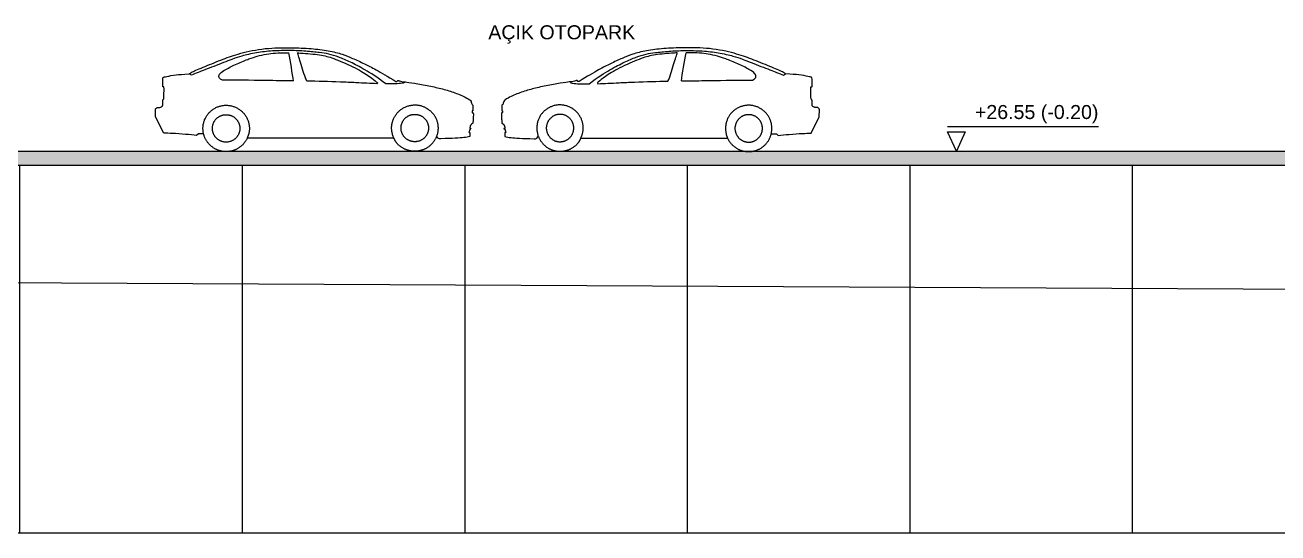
# Model space of a CAD drawing. Header units: centimetres. Extents: x 26200 to 152500, y -600 to 9300.
# Drawn here: x 127321 to 129109, y 4735 to 5461 of the extents above; entities that cross this region are included whole.
import ezdxf

# ---------------------------------------------------------------- set-up
doc = ezdxf.new("R2010")
doc.units = ezdxf.units.CM
doc.layers.add('ROTAS-MIMARI-KESIT', color=8, linetype='Continuous')
doc.styles.add('ROTAS', font='arial.ttf')

msp = doc.modelspace()

# ---------------------------------------------------------------- hatches: boundary and pattern name
at = {"layer": 'ROTAS-MIMARI-KESIT'}
h = msp.add_hatch(dxfattribs=at)
h.set_pattern_fill('LINE', color=256, scale=10, angle=45, style=0)
h.set_pattern_definition([(90, (394648.6, 696870.72), (-317.5, 0), [])])
h.paths.add_polyline_path([(129666, 5024.4), (129676, 5024.4), (129676.1, 5111.4), (129826.6, 5111.4), (129826.6, 5239.4), (129122.1, 5239.4), (129122.1, 5260.4), (126317.7, 5260.4), (126317.7, 5210.4), (126397.7, 5210.4), (126397.7, 5180.4), (126297.7, 5180.4), (126297.7, 5280.4), (125300.1, 5280.4), (125300.1, 4735.3), (136608, 4735.3), (136608, 5145.4), (136108, 5145.4), (136108, 5025.4), (136118, 5025.4), (136118, 5015.4), (135978, 5015.4), (135978, 5025.4), (135988, 5025.4), (135988, 5055.4), (136088, 5055.4), (136088, 5235.4), (135782, 5270.4), (135782, 5260.4), (135627.5, 5260.4), (135627.5, 5111.4), (135778, 5111.4), (135778, 5106.4), (135778, 5024.4), (135788, 5024.4), (135788, 5014.4), (135367, 5014.4), (135367, 5025.4), (133888, 5025.4), (133888, 5014.4), (133467, 5014.4), (133467, 5025.4), (131988, 5025.4), (131988, 5014.4), (131567, 5014.4), (131567, 5025.4), (130087, 5025.4), (130087, 5014.4), (129666, 5014.4)])
h = msp.add_hatch(dxfattribs=at)
h.set_pattern_fill('ANSI33', color=256)
h.set_pattern_definition([(45, (57936.369, 26289.718), (-4.49012806, 4.49012806), []), (45, (57940.859, 26289.718), (-4.49012806, 4.49012806), [3.175, -1.5875])])
h.paths.add_polyline_path([(129132.1, 5260.4), (129132.1, 5280.4), (126317.7, 5280.4), (126317.7, 5260.4)])

# ---------------------------------------------------------------- linework, layer by layer
at = {"layer": 'ROTAS-MIMARI-KESIT', "extrusion": (0, 0, -1), "elevation": 0}
for points in [[(-127558.3, 5388.9), (-127555.2, 5390.8)], [(-127518.9, 5306.3), (-127507.3, 5329.6), (-127507.1, 5339.5)], [(-127568.3, 5305.4), (-127565.7, 5302.8)], [(-127955.9, 5305.4), (-127955.9, 5301.3)]]:
    msp.add_lwpolyline(points, dxfattribs=at)
at = {"layer": 'ROTAS-MIMARI-KESIT', "elevation": 0}
for points in [[(128403.2, 5388.9), (128406.3, 5390.8)], [(128442.6, 5306.3), (128454.3, 5329.6), (128454.4, 5339.5)], [(128852.6, 5315.4), (128637.4, 5315.4)], [(128005.6, 5305.4), (128005.6, 5301.3)], [(128393.2, 5305.4), (128395.8, 5302.8)], [(125300.1, 5280.4), (125300.1, 4735.3), (136608, 4735.3), (136608, 5145.4)], [(126317.7, 5280.4), (129171, 5280.4)], [(126317.7, 5260.4), (129132.1, 5260.4)]]:
    msp.add_lwpolyline(points, dxfattribs=at)
at = {"layer": 'ROTAS-MIMARI-KESIT'}
for points in [[(127575.8, 5305.1), (127575.6, 5306.3), (127575.4, 5307.4), (127575.2, 5308.5), (127575.1, 5309.7), (127575, 5310.8), (127574.9, 5312), (127574.9, 5313.1), (127574.9, 5314.2), (127575, 5315.4), (127575.1, 5316.5), (127575.2, 5317.7), (127575.4, 5318.8), (127575.6, 5319.9), (127575.9, 5321), (127576.2, 5322.2), (127576.5, 5323.3), (127576.9, 5324.3), (127577.3, 5325.4), (127577.8, 5326.5), (127578.3, 5327.5), (127578.8, 5328.5), (127579.3, 5329.5), (127579.9, 5330.5), (127580.6, 5331.5), (127581.2, 5332.4), (127581.9, 5333.3), (127582.6, 5334.2), (127583.4, 5335.1), (127584.2, 5335.9), (127585, 5336.7), (127585.8, 5337.5), (127586.7, 5338.3), (127587.6, 5339), (127588.5, 5339.7), (127589.4, 5340.4), (127590.4, 5341), (127591.4, 5341.6), (127592.4, 5342.1), (127593.4, 5342.7), (127594.4, 5343.2), (127595.5, 5343.6), (127596.6, 5344), (127597.6, 5344.4), (127598.7, 5344.7), (127599.8, 5345), (127601, 5345.3), (127602.1, 5345.5), (127603.2, 5345.7), (127604.4, 5345.9), (127605.5, 5346), (127606.6, 5346), (127607.8, 5346.1), (127608.9, 5346.1), (127610.1, 5346), (127611.2, 5345.9), (127612.4, 5345.8), (127613.5, 5345.6), (127614.6, 5345.4), (127615.8, 5345.1), (127616.9, 5344.9), (127618, 5344.5), (127619.1, 5344.2), (127620.1, 5343.8), (127621.2, 5343.3), (127622.2, 5342.9), (127623.3, 5342.3), (127624.3, 5341.8), (127625.3, 5341.2), (127626.2, 5340.6), (127627.2, 5339.9), (127628.1, 5339.3), (127629, 5338.6), (127629.9, 5337.8), (127630.7, 5337), (127631.5, 5336.2), (127632.3, 5335.4), (127633.1, 5334.6), (127633.8, 5333.7), (127634.5, 5332.8), (127635.2, 5331.8), (127635.8, 5330.9), (127636.4, 5329.9), (127637, 5328.9), (127637.5, 5327.9), (127638, 5326.9), (127638.5, 5325.8), (127638.9, 5324.7), (127639.3, 5323.7), (127639.7, 5322.6), (127640, 5321.5), (127640.3, 5320.4), (127640.5, 5319.2), (127640.7, 5318.1), (127640.9, 5317), (127641, 5315.8), (127641.1, 5314.7), (127641.1, 5313.5), (127641.1, 5312.4), (127641.1, 5311.2), (127641, 5310.1), (127640.9, 5308.9), (127640.7, 5307.8), (127640.5, 5306.7), (127640.3, 5305.6), (127640, 5304.4), (127638, 5299)], [(127847.4, 5299), (127845.8, 5302.9), (127845.5, 5304), (127845.2, 5305.1), (127844.9, 5306.2), (127844.7, 5307.4), (127844.5, 5308.5), (127844.3, 5309.6), (127844.2, 5310.8), (127844.1, 5311.9), (127844.1, 5313.1), (127844.1, 5314.2), (127844.1, 5315.4), (127844.2, 5316.5), (127844.4, 5317.7), (127844.5, 5318.8), (127844.7, 5319.9), (127845, 5321), (127845.2, 5322.2), (127845.6, 5323.3), (127845.9, 5324.4), (127846.3, 5325.4), (127846.8, 5326.5), (127847.2, 5327.5), (127847.7, 5328.6), (127848.3, 5329.6), (127848.9, 5330.6), (127849.5, 5331.6), (127850.1, 5332.5), (127850.8, 5333.4), (127851.5, 5334.3), (127852.2, 5335.2), (127853, 5336.1), (127853.8, 5336.9), (127854.6, 5337.7), (127855.5, 5338.5), (127856.4, 5339.2), (127857.3, 5339.9), (127858.2, 5340.6), (127859.2, 5341.2), (127860.1, 5341.8), (127861.1, 5342.4), (127862.1, 5343), (127863.2, 5343.5), (127864.2, 5343.9), (127865.3, 5344.4), (127866.4, 5344.7), (127867.5, 5345.1), (127868.6, 5345.4), (127869.7, 5345.7), (127870.8, 5345.9), (127871.9, 5346.1), (127873.1, 5346.3), (127874.2, 5346.4), (127875.4, 5346.5), (127876.5, 5346.6), (127877.6, 5346.6), (127878.8, 5346.5), (127879.9, 5346.5), (127881.1, 5346.3), (127882.2, 5346.2), (127883.4, 5346), (127884.5, 5345.8), (127885.6, 5345.5), (127886.7, 5345.2), (127887.8, 5344.8), (127888.9, 5344.4), (127889.9, 5344), (127891, 5343.6), (127892, 5343.1), (127893.1, 5342.5), (127894, 5342), (127895, 5341.3), (127896, 5340.7), (127896.9, 5340), (127897.8, 5339.3), (127898.7, 5338.6), (127899.6, 5337.9), (127900.4, 5337.1), (127901.2, 5336.2), (127902, 5335.4), (127902.7, 5334.5), (127903.4, 5333.6), (127904.1, 5332.7), (127904.8, 5331.7), (127905.4, 5330.8), (127906, 5329.8), (127906.5, 5328.8), (127907, 5327.8), (127907.5, 5326.7), (127908, 5325.6), (127908.4, 5324.6), (127908.7, 5323.5), (127909.1, 5322.4), (127909.4, 5321.3), (127909.6, 5320.1), (127909.8, 5319), (127910, 5317.9), (127910.1, 5316.7), (127910.2, 5315.6), (127910.3, 5314.5), (127910.3, 5313.3), (127910.3, 5312.2), (127910.2, 5311), (127910.1, 5309.9), (127909.9, 5308.7), (127909.8, 5307.6), (127909.5, 5306.5), (127909.3, 5305.3), (127909, 5304.2), (127908.6, 5303.1), (127908.3, 5302.1)], [(128114.1, 5299), (128115.7, 5302.9), (128116, 5304), (128116.4, 5305.1), (128116.6, 5306.2), (128116.9, 5307.4), (128117.1, 5308.5), (128117.2, 5309.6), (128117.3, 5310.8), (128117.4, 5311.9), (128117.4, 5313.1), (128117.4, 5314.2), (128117.4, 5315.4), (128117.3, 5316.5), (128117.2, 5317.7), (128117, 5318.8), (128116.8, 5319.9), (128116.5, 5321), (128116.3, 5322.2), (128115.9, 5323.3), (128115.6, 5324.4), (128115.2, 5325.4), (128114.8, 5326.5), (128114.3, 5327.5), (128113.8, 5328.6), (128113.2, 5329.6), (128112.7, 5330.6), (128112, 5331.6), (128111.4, 5332.5), (128110.7, 5333.4), (128110, 5334.3), (128109.3, 5335.2), (128108.5, 5336.1), (128107.7, 5336.9), (128106.9, 5337.7), (128106, 5338.5), (128105.1, 5339.2), (128104.2, 5339.9), (128103.3, 5340.6), (128102.4, 5341.2), (128101.4, 5341.8), (128100.4, 5342.4), (128099.4, 5343), (128098.3, 5343.5), (128097.3, 5343.9), (128096.2, 5344.4), (128095.2, 5344.7), (128094.1, 5345.1), (128093, 5345.4), (128091.8, 5345.7), (128090.7, 5345.9), (128089.6, 5346.1), (128088.5, 5346.3), (128087.3, 5346.4), (128086.2, 5346.5), (128085, 5346.6), (128083.9, 5346.6), (128082.7, 5346.5), (128081.6, 5346.5), (128080.4, 5346.3), (128079.3, 5346.2), (128078.2, 5346), (128077, 5345.8), (128075.9, 5345.5), (128074.8, 5345.2), (128073.7, 5344.8), (128072.6, 5344.4), (128071.6, 5344), (128070.5, 5343.6), (128069.5, 5343.1), (128068.5, 5342.5), (128067.5, 5342), (128066.5, 5341.3), (128065.5, 5340.7), (128064.6, 5340), (128063.7, 5339.3), (128062.8, 5338.6), (128061.9, 5337.9), (128061.1, 5337.1), (128060.3, 5336.2), (128059.5, 5335.4), (128058.8, 5334.5), (128058.1, 5333.6), (128057.4, 5332.7), (128056.7, 5331.7), (128056.1, 5330.8), (128055.5, 5329.8), (128055, 5328.8), (128054.5, 5327.8), (128054, 5326.7), (128053.5, 5325.6), (128053.1, 5324.6), (128052.8, 5323.5), (128052.4, 5322.4), (128052.2, 5321.3), (128051.9, 5320.1), (128051.7, 5319), (128051.5, 5317.9), (128051.4, 5316.7), (128051.3, 5315.6), (128051.2, 5314.5), (128051.2, 5313.3), (128051.3, 5312.2), (128051.3, 5311), (128051.4, 5309.9), (128051.6, 5308.7), (128051.8, 5307.6), (128052, 5306.5), (128052.2, 5305.3), (128052.5, 5304.2), (128052.9, 5303.1), (128053.3, 5302.1)], [(128385.7, 5305.1), (128385.9, 5306.3), (128386.1, 5307.4), (128386.3, 5308.5), (128386.4, 5309.7), (128386.5, 5310.8), (128386.6, 5312), (128386.6, 5313.1), (128386.6, 5314.2), (128386.5, 5315.4), (128386.4, 5316.5), (128386.3, 5317.7), (128386.1, 5318.8), (128385.9, 5319.9), (128385.6, 5321), (128385.3, 5322.2), (128385, 5323.3), (128384.6, 5324.3), (128384.2, 5325.4), (128383.7, 5326.5), (128383.2, 5327.5), (128382.7, 5328.5), (128382.2, 5329.5), (128381.6, 5330.5), (128380.9, 5331.5), (128380.3, 5332.4), (128379.6, 5333.3), (128378.9, 5334.2), (128378.1, 5335.1), (128377.3, 5335.9), (128376.5, 5336.7), (128375.7, 5337.5), (128374.8, 5338.3), (128373.9, 5339), (128373, 5339.7), (128372.1, 5340.4), (128371.1, 5341), (128370.1, 5341.6), (128369.1, 5342.1), (128368.1, 5342.7), (128367.1, 5343.2), (128366, 5343.6), (128365, 5344), (128363.9, 5344.4), (128362.8, 5344.7), (128361.7, 5345), (128360.6, 5345.3), (128359.4, 5345.5), (128358.3, 5345.7), (128357.2, 5345.9), (128356, 5346), (128354.9, 5346), (128353.7, 5346.1), (128352.6, 5346.1), (128351.4, 5346), (128350.3, 5345.9), (128349.1, 5345.8), (128348, 5345.6), (128346.9, 5345.4), (128345.8, 5345.1), (128344.7, 5344.9), (128343.6, 5344.5), (128342.5, 5344.2), (128341.4, 5343.8), (128340.3, 5343.3), (128339.3, 5342.9), (128338.3, 5342.3), (128337.2, 5341.8), (128336.3, 5341.2), (128335.3, 5340.6), (128334.3, 5339.9), (128333.4, 5339.3), (128332.5, 5338.6), (128331.6, 5337.8), (128330.8, 5337), (128330, 5336.2), (128329.2, 5335.4), (128328.4, 5334.6), (128327.7, 5333.7), (128327, 5332.8), (128326.3, 5331.8), (128325.7, 5330.9), (128325.1, 5329.9), (128324.5, 5328.9), (128324, 5327.9), (128323.5, 5326.9), (128323, 5325.8), (128322.6, 5324.7), (128322.2, 5323.7), (128321.8, 5322.6), (128321.5, 5321.5), (128321.2, 5320.4), (128321, 5319.2), (128320.8, 5318.1), (128320.7, 5317), (128320.5, 5315.8), (128320.5, 5314.7), (128320.4, 5313.5), (128320.4, 5312.4), (128320.5, 5311.2), (128320.5, 5310.1), (128320.7, 5308.9), (128320.8, 5307.8), (128321, 5306.7), (128321.2, 5305.6), (128321.5, 5304.4), (128323.5, 5299)]]:
    msp.add_lwpolyline(points, dxfattribs=at)
for points in [[(127588.3, 5313), (127588.3, 5313.7), (127588.4, 5314.4), (127588.4, 5315.1), (127588.5, 5315.7), (127588.6, 5316.4), (127588.8, 5317.1), (127588.9, 5317.8), (127589.1, 5318.4), (127589.3, 5319.1), (127589.5, 5319.7), (127589.7, 5320.3), (127590, 5321), (127590.3, 5321.6), (127590.6, 5322.2), (127590.9, 5322.8), (127591.3, 5323.4), (127591.6, 5323.9), (127592, 5324.5), (127592.4, 5325.1), (127592.9, 5325.6), (127593.3, 5326.1), (127593.8, 5326.6), (127594.3, 5327.1), (127594.7, 5327.5), (127595.3, 5328), (127595.8, 5328.4), (127596.3, 5328.8), (127596.9, 5329.2), (127597.5, 5329.6), (127598, 5330), (127598.6, 5330.3), (127599.2, 5330.6), (127599.8, 5330.9), (127600.5, 5331.2), (127601.1, 5331.4), (127601.7, 5331.6), (127602.4, 5331.8), (127603.1, 5332), (127603.7, 5332.2), (127604.4, 5332.3), (127605.1, 5332.4), (127605.7, 5332.5), (127606.4, 5332.6), (127607.1, 5332.6), (127607.8, 5332.6), (127608.4, 5332.6), (127609.1, 5332.6), (127609.8, 5332.6), (127610.5, 5332.5), (127611.2, 5332.4), (127611.8, 5332.3), (127612.5, 5332.1), (127613.1, 5331.9), (127613.8, 5331.7), (127614.4, 5331.5), (127615.1, 5331.3), (127615.7, 5331), (127616.3, 5330.8), (127616.9, 5330.5), (127617.5, 5330.1), (127618.1, 5329.8), (127618.7, 5329.4), (127619.3, 5329), (127619.8, 5328.6), (127620.3, 5328.2), (127620.9, 5327.8), (127621.4, 5327.3), (127621.9, 5326.8), (127622.3, 5326.3), (127622.8, 5325.8), (127623.2, 5325.3), (127623.6, 5324.8), (127624, 5324.2), (127624.4, 5323.7), (127624.8, 5323.1), (127625.1, 5322.5), (127625.4, 5321.9), (127625.7, 5321.3), (127626, 5320.7), (127626.3, 5320), (127626.5, 5319.4), (127626.7, 5318.7), (127626.9, 5318.1), (127627, 5317.4), (127627.2, 5316.8), (127627.3, 5316.1), (127627.4, 5315.4), (127627.5, 5314.7), (127627.5, 5314.1), (127627.5, 5313.4), (127627.5, 5312.7), (127627.5, 5312), (127627.5, 5311.3), (127627.4, 5310.7), (127627.3, 5310), (127627.2, 5309.3), (127627, 5308.6), (127626.9, 5308), (127626.7, 5307.3), (127626.5, 5306.7), (127626.3, 5306), (127626, 5305.4), (127625.7, 5304.8), (127625.4, 5304.2), (127625.1, 5303.6), (127624.8, 5303), (127624.4, 5302.4), (127624, 5301.8), (127623.6, 5301.3), (127623.2, 5300.8), (127622.8, 5300.2), (127622.3, 5299.7), (127621.9, 5299.2), (127621.4, 5298.8), (127620.9, 5298.3), (127620.3, 5297.9), (127619.8, 5297.4), (127619.3, 5297), (127618.7, 5296.7), (127618.1, 5296.3), (127617.5, 5295.9), (127616.9, 5295.6), (127616.3, 5295.3), (127615.7, 5295), (127615.1, 5294.8), (127614.4, 5294.5), (127613.8, 5294.3), (127613.1, 5294.1), (127612.5, 5294), (127611.8, 5293.8), (127611.2, 5293.7), (127610.5, 5293.6), (127609.8, 5293.5), (127609.1, 5293.5), (127608.4, 5293.4), (127607.8, 5293.4), (127607.1, 5293.4), (127606.4, 5293.5), (127605.7, 5293.6), (127605.1, 5293.6), (127604.4, 5293.8), (127603.7, 5293.9), (127603.1, 5294), (127602.4, 5294.2), (127601.7, 5294.4), (127601.1, 5294.7), (127600.5, 5294.9), (127599.8, 5295.2), (127599.2, 5295.5), (127598.6, 5295.8), (127598, 5296.1), (127597.5, 5296.5), (127596.9, 5296.8), (127596.3, 5297.2), (127595.8, 5297.6), (127595.3, 5298.1), (127594.7, 5298.5), (127594.3, 5299), (127593.8, 5299.5), (127593.3, 5300), (127592.9, 5300.5), (127592.4, 5301), (127592, 5301.6), (127591.6, 5302.1), (127591.3, 5302.7), (127590.9, 5303.3), (127590.6, 5303.9), (127590.3, 5304.5), (127590, 5305.1), (127589.7, 5305.7), (127589.5, 5306.4), (127589.3, 5307), (127589.1, 5307.7), (127588.9, 5308.3), (127588.8, 5309), (127588.6, 5309.7), (127588.5, 5310.3), (127588.4, 5311), (127588.4, 5311.7), (127588.3, 5312.4)], [(127857.5, 5313.5), (127857.5, 5314.2), (127857.6, 5314.9), (127857.6, 5315.6), (127857.7, 5316.3), (127857.8, 5316.9), (127857.9, 5317.6), (127858.1, 5318.3), (127858.3, 5318.9), (127858.5, 5319.6), (127858.7, 5320.2), (127858.9, 5320.8), (127859.2, 5321.5), (127859.5, 5322.1), (127859.8, 5322.7), (127860.1, 5323.3), (127860.5, 5323.9), (127860.8, 5324.5), (127861.2, 5325), (127861.6, 5325.6), (127862, 5326.1), (127862.5, 5326.6), (127863, 5327.1), (127863.4, 5327.6), (127863.9, 5328.1), (127864.4, 5328.5), (127865, 5328.9), (127865.5, 5329.3), (127866.1, 5329.7), (127866.6, 5330.1), (127867.2, 5330.5), (127867.8, 5330.8), (127868.4, 5331.1), (127869, 5331.4), (127869.7, 5331.7), (127870.3, 5331.9), (127870.9, 5332.1), (127871.6, 5332.3), (127872.2, 5332.5), (127872.9, 5332.7), (127873.6, 5332.8), (127874.2, 5332.9), (127874.9, 5333), (127875.6, 5333.1), (127876.3, 5333.1), (127876.9, 5333.1), (127877.6, 5333.1), (127878.3, 5333.1), (127879, 5333.1), (127879.7, 5333), (127880.3, 5332.9), (127881, 5332.8), (127881.7, 5332.6), (127882.3, 5332.4), (127883, 5332.3), (127883.6, 5332), (127884.3, 5331.8), (127884.9, 5331.5), (127885.5, 5331.3), (127886.1, 5331), (127886.7, 5330.6), (127887.3, 5330.3), (127887.9, 5329.9), (127888.4, 5329.5), (127889, 5329.1), (127889.5, 5328.7), (127890, 5328.3), (127890.6, 5327.8), (127891, 5327.3), (127891.5, 5326.9), (127892, 5326.3), (127892.4, 5325.8), (127892.8, 5325.3), (127893.2, 5324.7), (127893.6, 5324.2), (127894, 5323.6), (127894.3, 5323), (127894.6, 5322.4), (127894.9, 5321.8), (127895.2, 5321.2), (127895.4, 5320.5), (127895.7, 5319.9), (127895.9, 5319.2), (127896.1, 5318.6), (127896.2, 5317.9), (127896.4, 5317.3), (127896.5, 5316.6), (127896.6, 5315.9), (127896.6, 5315.2), (127896.7, 5314.6), (127896.7, 5313.9), (127896.7, 5313.2), (127896.7, 5312.5), (127896.6, 5311.8), (127896.6, 5311.2), (127896.5, 5310.5), (127896.4, 5309.8), (127896.2, 5309.2), (127896.1, 5308.5), (127895.9, 5307.8), (127895.7, 5307.2), (127895.4, 5306.6), (127895.2, 5305.9), (127894.9, 5305.3), (127894.6, 5304.7), (127894.3, 5304.1), (127894, 5303.5), (127893.6, 5302.9), (127893.2, 5302.4), (127892.8, 5301.8), (127892.4, 5301.3), (127892, 5300.7), (127891.5, 5300.2), (127891, 5299.7), (127890.6, 5299.3), (127890, 5298.8), (127889.5, 5298.4), (127889, 5297.9), (127888.4, 5297.5), (127887.9, 5297.2), (127887.3, 5296.8), (127886.7, 5296.5), (127886.1, 5296.1), (127885.5, 5295.8), (127884.9, 5295.5), (127884.3, 5295.3), (127883.6, 5295), (127883, 5294.8), (127882.3, 5294.6), (127881.7, 5294.5), (127881, 5294.3), (127880.3, 5294.2), (127879.7, 5294.1), (127879, 5294), (127878.3, 5294), (127877.6, 5293.9), (127876.9, 5293.9), (127876.3, 5294), (127875.6, 5294), (127874.9, 5294.1), (127874.2, 5294.1), (127873.6, 5294.3), (127872.9, 5294.4), (127872.2, 5294.6), (127871.6, 5294.7), (127870.9, 5294.9), (127870.3, 5295.2), (127869.7, 5295.4), (127869, 5295.7), (127868.4, 5296), (127867.8, 5296.3), (127867.2, 5296.6), (127866.6, 5297), (127866.1, 5297.3), (127865.5, 5297.7), (127865, 5298.2), (127864.4, 5298.6), (127863.9, 5299), (127863.4, 5299.5), (127863, 5300), (127862.5, 5300.5), (127862, 5301), (127861.6, 5301.5), (127861.2, 5302.1), (127860.8, 5302.6), (127860.5, 5303.2), (127860.1, 5303.8), (127859.8, 5304.4), (127859.5, 5305), (127859.2, 5305.6), (127858.9, 5306.2), (127858.7, 5306.9), (127858.5, 5307.5), (127858.3, 5308.2), (127858.1, 5308.8), (127857.9, 5309.5), (127857.8, 5310.2), (127857.7, 5310.8), (127857.6, 5311.5), (127857.6, 5312.2), (127857.5, 5312.9)], [(128104, 5313.5), (128104, 5314.2), (128104, 5314.9), (128103.9, 5315.6), (128103.8, 5316.3), (128103.7, 5316.9), (128103.6, 5317.6), (128103.4, 5318.3), (128103.3, 5318.9), (128103.1, 5319.6), (128102.8, 5320.2), (128102.6, 5320.8), (128102.3, 5321.5), (128102, 5322.1), (128101.7, 5322.7), (128101.4, 5323.3), (128101.1, 5323.9), (128100.7, 5324.5), (128100.3, 5325), (128099.9, 5325.6), (128099.5, 5326.1), (128099, 5326.6), (128098.6, 5327.1), (128098.1, 5327.6), (128097.6, 5328.1), (128097.1, 5328.5), (128096.5, 5328.9), (128096, 5329.3), (128095.4, 5329.7), (128094.9, 5330.1), (128094.3, 5330.5), (128093.7, 5330.8), (128093.1, 5331.1), (128092.5, 5331.4), (128091.9, 5331.7), (128091.2, 5331.9), (128090.6, 5332.1), (128089.9, 5332.3), (128089.3, 5332.5), (128088.6, 5332.7), (128088, 5332.8), (128087.3, 5332.9), (128086.6, 5333), (128085.9, 5333.1), (128085.2, 5333.1), (128084.6, 5333.1), (128083.9, 5333.1), (128083.2, 5333.1), (128082.5, 5333.1), (128081.9, 5333), (128081.2, 5332.9), (128080.5, 5332.8), (128079.8, 5332.6), (128079.2, 5332.4), (128078.5, 5332.3), (128077.9, 5332), (128077.3, 5331.8), (128076.6, 5331.5), (128076, 5331.3), (128075.4, 5331), (128074.8, 5330.6), (128074.2, 5330.3), (128073.6, 5329.9), (128073.1, 5329.5), (128072.5, 5329.1), (128072, 5328.7), (128071.5, 5328.3), (128071, 5327.8), (128070.5, 5327.3), (128070, 5326.9), (128069.6, 5326.3), (128069.1, 5325.8), (128068.7, 5325.3), (128068.3, 5324.7), (128067.9, 5324.2), (128067.6, 5323.6), (128067.2, 5323), (128066.9, 5322.4), (128066.6, 5321.8), (128066.3, 5321.2), (128066.1, 5320.5), (128065.8, 5319.9), (128065.6, 5319.2), (128065.5, 5318.6), (128065.3, 5317.9), (128065.1, 5317.3), (128065, 5316.6), (128064.9, 5315.9), (128064.9, 5315.2), (128064.8, 5314.6), (128064.8, 5313.9), (128064.8, 5313.2), (128064.8, 5312.5), (128064.9, 5311.8), (128064.9, 5311.2), (128065, 5310.5), (128065.1, 5309.8), (128065.3, 5309.2), (128065.5, 5308.5), (128065.6, 5307.8), (128065.8, 5307.2), (128066.1, 5306.6), (128066.3, 5305.9), (128066.6, 5305.3), (128066.9, 5304.7), (128067.2, 5304.1), (128067.6, 5303.5), (128067.9, 5302.9), (128068.3, 5302.4), (128068.7, 5301.8), (128069.1, 5301.3), (128069.6, 5300.7), (128070, 5300.2), (128070.5, 5299.7), (128071, 5299.3), (128071.5, 5298.8), (128072, 5298.4), (128072.5, 5297.9), (128073.1, 5297.5), (128073.6, 5297.2), (128074.2, 5296.8), (128074.8, 5296.5), (128075.4, 5296.1), (128076, 5295.8), (128076.6, 5295.5), (128077.3, 5295.3), (128077.9, 5295), (128078.5, 5294.8), (128079.2, 5294.6), (128079.8, 5294.5), (128080.5, 5294.3), (128081.2, 5294.2), (128081.9, 5294.1), (128082.5, 5294), (128083.2, 5294), (128083.9, 5293.9), (128084.6, 5293.9), (128085.2, 5294), (128085.9, 5294), (128086.6, 5294.1), (128087.3, 5294.1), (128088, 5294.3), (128088.6, 5294.4), (128089.3, 5294.6), (128089.9, 5294.7), (128090.6, 5294.9), (128091.2, 5295.2), (128091.9, 5295.4), (128092.5, 5295.7), (128093.1, 5296), (128093.7, 5296.3), (128094.3, 5296.6), (128094.9, 5297), (128095.4, 5297.3), (128096, 5297.7), (128096.5, 5298.2), (128097.1, 5298.6), (128097.6, 5299), (128098.1, 5299.5), (128098.6, 5300), (128099, 5300.5), (128099.5, 5301), (128099.9, 5301.5), (128100.3, 5302.1), (128100.7, 5302.6), (128101.1, 5303.2), (128101.4, 5303.8), (128101.7, 5304.4), (128102, 5305), (128102.3, 5305.6), (128102.6, 5306.2), (128102.8, 5306.9), (128103.1, 5307.5), (128103.3, 5308.2), (128103.4, 5308.8), (128103.6, 5309.5), (128103.7, 5310.2), (128103.8, 5310.8), (128103.9, 5311.5), (128104, 5312.2), (128104, 5312.9)], [(128373.2, 5313), (128373.2, 5313.7), (128373.1, 5314.4), (128373.1, 5315.1), (128373, 5315.7), (128372.9, 5316.4), (128372.8, 5317.1), (128372.6, 5317.8), (128372.4, 5318.4), (128372.2, 5319.1), (128372, 5319.7), (128371.8, 5320.3), (128371.5, 5321), (128371.2, 5321.6), (128370.9, 5322.2), (128370.6, 5322.8), (128370.2, 5323.4), (128369.9, 5323.9), (128369.5, 5324.5), (128369.1, 5325.1), (128368.6, 5325.6), (128368.2, 5326.1), (128367.7, 5326.6), (128367.3, 5327.1), (128366.8, 5327.5), (128366.3, 5328), (128365.7, 5328.4), (128365.2, 5328.8), (128364.6, 5329.2), (128364.1, 5329.6), (128363.5, 5330), (128362.9, 5330.3), (128362.3, 5330.6), (128361.7, 5330.9), (128361, 5331.2), (128360.4, 5331.4), (128359.8, 5331.6), (128359.1, 5331.8), (128358.5, 5332), (128357.8, 5332.2), (128357.1, 5332.3), (128356.5, 5332.4), (128355.8, 5332.5), (128355.1, 5332.6), (128354.4, 5332.6), (128353.7, 5332.6), (128353.1, 5332.6), (128352.4, 5332.6), (128351.7, 5332.6), (128351, 5332.5), (128350.4, 5332.4), (128349.7, 5332.3), (128349, 5332.1), (128348.4, 5331.9), (128347.7, 5331.7), (128347.1, 5331.5), (128346.4, 5331.3), (128345.8, 5331), (128345.2, 5330.8), (128344.6, 5330.5), (128344, 5330.1), (128343.4, 5329.8), (128342.8, 5329.4), (128342.2, 5329), (128341.7, 5328.6), (128341.2, 5328.2), (128340.6, 5327.8), (128340.1, 5327.3), (128339.7, 5326.8), (128339.2, 5326.3), (128338.7, 5325.8), (128338.3, 5325.3), (128337.9, 5324.8), (128337.5, 5324.2), (128337.1, 5323.7), (128336.7, 5323.1), (128336.4, 5322.5), (128336.1, 5321.9), (128335.8, 5321.3), (128335.5, 5320.7), (128335.3, 5320), (128335, 5319.4), (128334.8, 5318.7), (128334.6, 5318.1), (128334.5, 5317.4), (128334.3, 5316.8), (128334.2, 5316.1), (128334.1, 5315.4), (128334, 5314.7), (128334, 5314.1), (128334, 5313.4), (128334, 5312.7), (128334, 5312), (128334, 5311.3), (128334.1, 5310.7), (128334.2, 5310), (128334.3, 5309.3), (128334.5, 5308.6), (128334.6, 5308), (128334.8, 5307.3), (128335, 5306.7), (128335.3, 5306), (128335.5, 5305.4), (128335.8, 5304.8), (128336.1, 5304.2), (128336.4, 5303.6), (128336.7, 5303), (128337.1, 5302.4), (128337.5, 5301.8), (128337.9, 5301.3), (128338.3, 5300.8), (128338.7, 5300.2), (128339.2, 5299.7), (128339.7, 5299.2), (128340.1, 5298.8), (128340.6, 5298.3), (128341.2, 5297.9), (128341.7, 5297.4), (128342.2, 5297), (128342.8, 5296.7), (128343.4, 5296.3), (128344, 5295.9), (128344.6, 5295.6), (128345.2, 5295.3), (128345.8, 5295), (128346.4, 5294.8), (128347.1, 5294.5), (128347.7, 5294.3), (128348.4, 5294.1), (128349, 5294), (128349.7, 5293.8), (128350.4, 5293.7), (128351, 5293.6), (128351.7, 5293.5), (128352.4, 5293.5), (128353.1, 5293.4), (128353.7, 5293.4), (128354.4, 5293.4), (128355.1, 5293.5), (128355.8, 5293.6), (128356.5, 5293.6), (128357.1, 5293.8), (128357.8, 5293.9), (128358.5, 5294), (128359.1, 5294.2), (128359.8, 5294.4), (128360.4, 5294.7), (128361, 5294.9), (128361.7, 5295.2), (128362.3, 5295.5), (128362.9, 5295.8), (128363.5, 5296.1), (128364.1, 5296.5), (128364.6, 5296.8), (128365.2, 5297.2), (128365.7, 5297.6), (128366.3, 5298.1), (128366.8, 5298.5), (128367.3, 5299), (128367.7, 5299.5), (128368.2, 5300), (128368.6, 5300.5), (128369.1, 5301), (128369.5, 5301.6), (128369.9, 5302.1), (128370.2, 5302.7), (128370.6, 5303.3), (128370.9, 5303.9), (128371.2, 5304.5), (128371.5, 5305.1), (128371.8, 5305.7), (128372, 5306.4), (128372.2, 5307), (128372.4, 5307.7), (128372.6, 5308.3), (128372.8, 5309), (128372.9, 5309.7), (128373, 5310.3), (128373.1, 5311), (128373.1, 5311.7), (128373.2, 5312.4)]]:
    msp.add_lwpolyline(points, close=True, dxfattribs=at)
at = {"layer": 'ROTAS-MIMARI-KESIT', "elevation": 0}
msp.add_lwpolyline([(128649.9, 5280.4), (128637.4, 5307.9), (128662.4, 5307.9)], close=True, dxfattribs=at)
at = {"layer": 'ROTAS-MIMARI-KESIT', "ltscale": 2, "elevation": 0}
msp.add_lwpolyline([(126297.7, 5280.4), (126810.7, 5095.4), (132711.2, 5065.4), (136088, 5095.4)], dxfattribs=at)
at = {"layer": 'ROTAS-MIMARI-KESIT', "extrusion": (0, 0, -1)}
msp.add_arc((-127823.1, 5376.8), 0.05, -124.2664, -87.0622, dxfattribs=at)
at = {"layer": 'ROTAS-MIMARI-KESIT'}
msp.add_arc((128138.4, 5376.8), 0.05, -124.2664, -87.0622, dxfattribs=at)
for points, knots in [([(127555.2, 5390.8), (127556.2, 5391.6), (127559.7, 5394), (127576.4, 5401), (127604.8, 5412.4), (127625.9, 5420.2), (127663.8, 5428.2), (127701, 5428.4), (127729.9, 5427.3), (127754.2, 5424.2), (127774.7, 5419.1), (127787.3, 5413.5), (127805.9, 5405.2), (127819.9, 5398), (127838.1, 5387.4), (127850.1, 5380.1)], [1770.469007, 1770.469007, 1770.469007, 1770.469007, 1771.036382, 1772.036382, 1773.036382, 1774.036382, 1775.036382, 1776.036382, 1777.036382, 1778.036382, 1779.036382, 1780.036382, 1781.036382, 1782.036382, 1783.036382, 1783.036382, 1783.036382, 1783.036382]), ([(127835.6, 5376.5), (127823.4, 5386.8), (127804.5, 5397.4), (127785, 5408.3), (127768.3, 5415.1), (127753.8, 5419.5), (127742.4, 5421.3), (127721.8, 5423.4), (127699.7, 5424.4), (127673.4, 5423.9), (127651.6, 5421.5), (127627.9, 5415.9), (127619.6, 5413.1), (127589.5, 5401.1), (127565.8, 5392.4), (127561.9, 5390.1), (127558.3, 5388.9)], [0, 0, 0, 0, 1, 2, 3, 4, 5, 6, 7, 8, 9, 10, 11, 12, 13, 13.896499, 13.896499, 13.896499, 13.896499]), ([(127602.7, 5381.7), (127598.3, 5384.1), (127597.3, 5387.1), (127598.3, 5391.2), (127606.2, 5396.7), (127623.3, 5405.8), (127642.1, 5412.7), (127651.6, 5416.3), (127666.1, 5419.2), (127677.4, 5420.8), (127689.1, 5420.9), (127696.5, 5420.9), (127697.3, 5420.9)], [0, 0, 0, 0, 1, 2, 3, 4, 5, 6, 7, 8, 9, 9.109191, 9.109191, 9.109191, 9.109191]), ([(127710, 5420.8), (127712.5, 5420.7), (127723.5, 5420.2), (127746.4, 5417.7), (127761.2, 5413.3), (127794.2, 5399), (127814, 5386.4), (127822.8, 5379.3), (127824.5, 5377.8), (127823.2, 5376.9), (127823.2, 5376.8), (127823.1, 5376.8), (127823.1, 5376.8)], [9.680962, 9.680962, 9.680962, 9.680962, 10, 11, 12, 13, 14, 15, 15.803226, 15.803226, 15.803226, 15.820781, 15.820781, 15.820781, 15.820781]), ([(128406.3, 5390.8), (128405.3, 5391.6), (128401.8, 5394), (128385.1, 5401), (128356.7, 5412.4), (128335.6, 5420.2), (128297.7, 5428.2), (128260.5, 5428.4), (128231.6, 5427.3), (128207.3, 5424.2), (128186.8, 5419.1), (128174.2, 5413.5), (128155.6, 5405.2), (128141.6, 5398), (128123.4, 5387.4), (128111.5, 5380.1)], [1770.469007, 1770.469007, 1770.469007, 1770.469007, 1771.036382, 1772.036382, 1773.036382, 1774.036382, 1775.036382, 1776.036382, 1777.036382, 1778.036382, 1779.036382, 1780.036382, 1781.036382, 1782.036382, 1783.036382, 1783.036382, 1783.036382, 1783.036382]), ([(128125.9, 5376.5), (128138.2, 5386.8), (128157, 5397.4), (128176.5, 5408.3), (128193.2, 5415.1), (128207.7, 5419.5), (128219.1, 5421.3), (128239.7, 5423.4), (128261.8, 5424.4), (128288.1, 5423.9), (128309.9, 5421.5), (128333.6, 5415.9), (128341.9, 5413.1), (128372, 5401.1), (128395.7, 5392.4), (128399.6, 5390.1), (128403.2, 5388.9)], [0, 0, 0, 0, 1, 2, 3, 4, 5, 6, 7, 8, 9, 10, 11, 12, 13, 13.896499, 13.896499, 13.896499, 13.896499]), ([(128251.6, 5420.8), (128249, 5420.7), (128238, 5420.2), (128215.1, 5417.7), (128200.3, 5413.3), (128167.4, 5399), (128147.5, 5386.4), (128138.8, 5379.3), (128137, 5377.8), (128138.3, 5376.9), (128138.4, 5376.8), (128138.4, 5376.8), (128138.4, 5376.8)], [9.680962, 9.680962, 9.680962, 9.680962, 10, 11, 12, 13, 14, 15, 15.803226, 15.803226, 15.803226, 15.820781, 15.820781, 15.820781, 15.820781]), ([(128358.8, 5381.7), (128363.2, 5384.1), (128364.2, 5387.1), (128363.2, 5391.2), (128355.3, 5396.7), (128338.2, 5405.8), (128319.5, 5412.7), (128309.9, 5416.3), (128295.4, 5419.2), (128284.1, 5420.8), (128272.4, 5420.9), (128265, 5420.9), (128264.2, 5420.9)], [0, 0, 0, 0, 1, 2, 3, 4, 5, 6, 7, 8, 9, 9.109191, 9.109191, 9.109191, 9.109191]), ([(127507.1, 5339.5), (127507.1, 5339.6), (127507.1, 5340.5), (127507.2, 5340.7), (127507.2, 5340.9), (127508.5, 5342.2), (127509.2, 5342.8), (127510.7, 5342.9), (127513, 5342.8), (127514.1, 5343.1), (127515.4, 5343.8), (127517.4, 5344.6), (127517.4, 5345.4), (127517.4, 5353.5), (127518.1, 5354.5), (127518.8, 5354.8), (127519.3, 5354.9), (127519.3, 5372.2), (127519.3, 5372.5), (127518.6, 5372.5), (127517.5, 5372.4), (127517.5, 5373.2), (127517.5, 5385.2), (127517.9, 5385.8), (127518.1, 5386.1), (127521.4, 5386.7), (127536.7, 5390), (127546.1, 5390.3), (127555.2, 5390.8)], [1745.422192, 1745.422192, 1745.422192, 1745.422192, 1745.469007, 1746.469007, 1747.469007, 1748.469007, 1749.469007, 1750.469007, 1751.469007, 1752.469007, 1753.469007, 1754.469007, 1755.469007, 1756.469007, 1757.469007, 1758.469007, 1759.469007, 1760.469007, 1761.469007, 1762.469007, 1763.469007, 1764.469007, 1765.469007, 1766.469007, 1767.469007, 1768.469007, 1769.469007, 1770.469007, 1770.469007, 1770.469007, 1770.469007]), ([(127704, 5380.8), (127693.8, 5381), (127667.8, 5381.3), (127630.2, 5382), (127602.7, 5381.7)], [6.373664, 6.373664, 6.373664, 6.373664, 7, 7.863882, 7.863882, 7.863882, 7.863882]), ([(128257.5, 5380.8), (128267.7, 5381), (128293.7, 5381.3), (128331.3, 5382), (128358.8, 5381.7)], [6.373664, 6.373664, 6.373664, 6.373664, 7, 7.863882, 7.863882, 7.863882, 7.863882]), ([(128454.4, 5339.5), (128454.4, 5339.6), (128454.4, 5340.5), (128454.3, 5340.7), (128454.3, 5340.9), (128453, 5342.2), (128452.3, 5342.8), (128450.8, 5342.9), (128448.5, 5342.8), (128447.4, 5343.1), (128446.1, 5343.8), (128444.1, 5344.6), (128444.1, 5345.4), (128444.1, 5353.5), (128443.4, 5354.5), (128442.7, 5354.8), (128442.2, 5354.9), (128442.2, 5372.2), (128442.2, 5372.5), (128442.9, 5372.5), (128444, 5372.4), (128444.1, 5373.2), (128444.1, 5385.2), (128443.6, 5385.8), (128443.4, 5386.1), (128440.1, 5386.7), (128424.8, 5390), (128415.4, 5390.3), (128406.3, 5390.8)], [1745.422192, 1745.422192, 1745.422192, 1745.422192, 1745.469007, 1746.469007, 1747.469007, 1748.469007, 1749.469007, 1750.469007, 1751.469007, 1752.469007, 1753.469007, 1754.469007, 1755.469007, 1756.469007, 1757.469007, 1758.469007, 1759.469007, 1760.469007, 1761.469007, 1762.469007, 1763.469007, 1764.469007, 1765.469007, 1766.469007, 1767.469007, 1768.469007, 1769.469007, 1770.469007, 1770.469007, 1770.469007, 1770.469007]), ([(127823.1, 5376.8), (127814, 5377.3), (127804, 5377.7), (127793, 5378.2), (127785.8, 5378.6), (127761, 5379.6), (127738.5, 5380.3), (127723.1, 5380.6)], [3.917744, 3.917744, 3.917744, 3.917744, 4.57432, 4.57432, 4.57432, 5, 5.974442, 5.974442, 5.974442, 5.974442]), ([(127861.4, 5379.6), (127862.7, 5378.4), (127860.8, 5377.5), (127853, 5376.7), (127842.5, 5376.4), (127836.8, 5376.5), (127835.6, 5376.5)], [0.216109, 0.216109, 0.216109, 0.216109, 1, 2, 3, 3.225062, 3.225062, 3.225062, 3.225062]), ([(128100.1, 5379.6), (128098.8, 5378.4), (128100.7, 5377.5), (128108.6, 5376.7), (128119, 5376.4), (128124.7, 5376.5), (128125.9, 5376.5)], [0.216109, 0.216109, 0.216109, 0.216109, 1, 2, 3, 3.225062, 3.225062, 3.225062, 3.225062]), ([(128138.5, 5376.8), (128147.5, 5377.3), (128157.5, 5377.7), (128168.6, 5378.2), (128175.7, 5378.6), (128200.5, 5379.6), (128223, 5380.3), (128238.4, 5380.6)], [3.917744, 3.917744, 3.917744, 3.917744, 4.57432, 4.57432, 4.57432, 5, 5.974442, 5.974442, 5.974442, 5.974442]), ([(127957.2, 5312.5), (127956.6, 5312.5), (127956, 5312.5), (127957, 5312.5), (127956.6, 5312.5), (127956.2, 5312.5), (127955.8, 5312.5)], [24.695495, 24.695495, 24.695495, 24.695495, 25.695495, 25.695495, 25.695495, 26.695495, 26.695495, 26.695495, 26.695495]), ([(128004.4, 5312.5), (128005, 5312.5), (128005.6, 5312.5), (128004.5, 5312.5), (128004.9, 5312.5), (128005.3, 5312.5), (128005.7, 5312.5)], [24.695495, 24.695495, 24.695495, 24.695495, 25.695495, 25.695495, 25.695495, 26.695495, 26.695495, 26.695495, 26.695495]), ([(127565.7, 5302.8), (127561.8, 5303.6), (127548.4, 5304.7), (127530.7, 5305.9), (127521.2, 5306.2), (127519.2, 5306.3), (127518.9, 5306.3)], [1704.300086, 1704.300086, 1704.300086, 1704.300086, 1705.127833, 1706.127833, 1707.127833, 1707.396865, 1707.396865, 1707.396865, 1707.396865]), ([(127847.4, 5299), (127843.2, 5299), (127839.1, 5299), (127835.1, 5299), (127718.1, 5299), (127681.3, 5299), (127638, 5299)], [840.323605, 840.323605, 840.323605, 840.323605, 840.3472055, 840.3472055, 840.3472055, 841.0355514, 841.0355514, 841.0355514, 841.0355514]), ([(127914.2, 5298.3), (127912.5, 5297.8), (127911.1, 5297.7), (127909.2, 5300.3), (127908.3, 5302.1)], [42.695495, 42.695495, 42.695495, 42.695495, 43.695495, 44.695495, 44.695495, 44.695495, 44.695495]), ([(127955.9, 5301.3), (127952.9, 5300.8), (127948.1, 5299.7), (127931.2, 5298.6), (127914.2, 5298.3)], [41.009942, 41.009942, 41.009942, 41.009942, 41.695495, 42.695495, 42.695495, 42.695495, 42.695495]), ([(128005.6, 5301.3), (128008.6, 5300.8), (128013.4, 5299.7), (128030.3, 5298.6), (128047.3, 5298.3)], [41.009942, 41.009942, 41.009942, 41.009942, 41.695495, 42.695495, 42.695495, 42.695495, 42.695495]), ([(128047.3, 5298.3), (128049, 5297.8), (128050.4, 5297.7), (128052.3, 5300.3), (128053.3, 5302.1)], [42.695495, 42.695495, 42.695495, 42.695495, 43.695495, 44.695495, 44.695495, 44.695495, 44.695495]), ([(128114.1, 5299), (128118.3, 5299), (128122.4, 5299), (128126.4, 5299), (128243.4, 5299), (128280.2, 5299), (128323.5, 5299)], [840.323605, 840.323605, 840.323605, 840.323605, 840.3472055, 840.3472055, 840.3472055, 841.0355514, 841.0355514, 841.0355514, 841.0355514]), ([(128395.8, 5302.8), (128399.7, 5303.6), (128413.2, 5304.7), (128430.8, 5305.9), (128440.3, 5306.2), (128442.3, 5306.3), (128442.6, 5306.3)], [1704.300086, 1704.300086, 1704.300086, 1704.300086, 1705.127833, 1706.127833, 1707.127833, 1707.396865, 1707.396865, 1707.396865, 1707.396865])]:
    msp.add_open_spline(points, degree=3, knots=knots, dxfattribs=at)
for points in [[(127704, 5380.8), (127702.6, 5390.7), (127699.8, 5409.4), (127697.3, 5420.9)], [(127723.1, 5380.6), (127720.4, 5386), (127714.8, 5405.7), (127710.4, 5418.9), (127710, 5420.8)], [(128238.4, 5380.6), (128241.1, 5386), (128246.7, 5405.7), (128251.1, 5418.9), (128251.6, 5420.8)], [(128257.5, 5380.8), (128258.9, 5390.7), (128261.7, 5409.4), (128264.2, 5420.9)], [(127850.1, 5380.1), (127850.6, 5379.9), (127852, 5379.8), (127852.3, 5380.8), (127853.2, 5381.7), (127854.6, 5381.2), (127855.8, 5380.3), (127861.3, 5379.5), (127863.4, 5379.5), (127880.8, 5376.9), (127903, 5372.7), (127921.3, 5368.5), (127938.9, 5362.4), (127949.8, 5357.8), (127955.5, 5353.6)], [(128111.5, 5380.1), (128111, 5379.9), (128109.5, 5379.8), (128109.2, 5380.8), (128108.3, 5381.7), (128106.9, 5381.2), (128105.7, 5380.3), (128100.2, 5379.5), (128098.1, 5379.5), (128080.7, 5376.9), (128058.6, 5372.7), (128040.2, 5368.5), (128022.6, 5362.4), (128011.8, 5357.8), (128006, 5353.6)], [(127955.5, 5353.6), (127956.2, 5353), (127956.8, 5352.3), (127957.4, 5351.6)], [(127957.4, 5351.6), (127957.7, 5350.9), (127957.9, 5350.1), (127958.2, 5349.3)], [(127958.2, 5349.3), (127958.4, 5348.5), (127958.6, 5347.8), (127958.9, 5347)], [(127958.9, 5347), (127959.4, 5346.7), (127959.8, 5346.5), (127960, 5346.3)], [(127960, 5346.3), (127960, 5343.7), (127960, 5341), (127960, 5338.3)], [(128002.7, 5347), (128002.1, 5346.7), (128001.7, 5346.5), (128001.5, 5346.3)], [(128001.5, 5346.3), (128001.5, 5343.7), (128001.5, 5341), (128001.5, 5338.3)], [(128003.4, 5349.3), (128003.1, 5348.5), (128002.9, 5347.8), (128002.7, 5347)], [(128004.1, 5351.6), (128003.8, 5350.9), (128003.6, 5350.1), (128003.4, 5349.3)], [(128006, 5353.6), (128005.3, 5353), (128004.7, 5352.3), (128004.1, 5351.6)], [(127960, 5338.3), (127959.8, 5338.2), (127959.5, 5338.1), (127959.2, 5338)], [(127959.2, 5338), (127959.2, 5337.2), (127959.2, 5336.4), (127959.2, 5335.6)], [(127959.2, 5335.6), (127959.4, 5335.5), (127959.6, 5335.4), (127959.9, 5335.3)], [(127959.9, 5335.3), (127960.1, 5335.1), (127960.3, 5335), (127960.5, 5334.9)], [(127960.5, 5334.9), (127960.6, 5334.4), (127960.7, 5334), (127960.8, 5333.6)], [(127960.8, 5333.6), (127960.7, 5331.2), (127960.6, 5328.8), (127960.5, 5326.4)], [(128001, 5334.9), (128000.9, 5334.4), (128000.8, 5334), (128000.7, 5333.6)], [(128000.7, 5333.6), (128000.8, 5331.2), (128000.9, 5328.8), (128001, 5326.4)], [(128001.6, 5335.3), (128001.4, 5335.1), (128001.2, 5335), (128001, 5334.9)], [(128001.5, 5338.3), (128001.7, 5338.2), (128002, 5338.1), (128002.3, 5338)], [(128002.3, 5335.6), (128002.1, 5335.5), (128001.9, 5335.4), (128001.6, 5335.3)], [(128002.3, 5338), (128002.3, 5337.2), (128002.3, 5336.4), (128002.3, 5335.6)], [(127955.2, 5309.6), (127954.9, 5309), (127954.7, 5308.4), (127954.4, 5307.7)], [(127955.6, 5310.4), (127955.5, 5310.1), (127955.3, 5309.9), (127955.2, 5309.6)], [(127955.7, 5311.3), (127955.7, 5311), (127955.7, 5310.7), (127955.6, 5310.4)], [(127955.9, 5314.7), (127955.8, 5314.6), (127955.8, 5314.4), (127955.7, 5314.2)], [(127955.7, 5314.2), (127955.7, 5314.1), (127955.7, 5314), (127955.7, 5313.9)], [(127955.7, 5313.9), (127955.8, 5313.7), (127956, 5313.6), (127956.1, 5313.5)], [(127955.8, 5312.5), (127955.8, 5312.1), (127955.7, 5311.7), (127955.7, 5311.3)], [(127956.1, 5315.2), (127956, 5315.1), (127955.9, 5314.9), (127955.9, 5314.7)], [(127956.3, 5316.5), (127956.2, 5316.1), (127956.1, 5315.7), (127956.1, 5315.2)], [(127956.1, 5313.5), (127956.2, 5313.3), (127956.3, 5313.1), (127956.4, 5312.9)], [(127957, 5317.8), (127956.8, 5317.4), (127956.5, 5317), (127956.3, 5316.5)], [(127956.4, 5312.9), (127957.2, 5312.9), (127956.4, 5312.9), (127957.2, 5312.9)], [(127957.4, 5318.8), (127957.3, 5318.5), (127957.2, 5318.2), (127957, 5317.8)], [(127957.2, 5312.9), (127957.2, 5312.8), (127957.2, 5312.7), (127957.2, 5312.7)], [(127957.2, 5312.7), (127957.2, 5312.6), (127957.2, 5312.5), (127957.2, 5312.5)], [(127958.1, 5319.2), (127957.9, 5319.1), (127957.6, 5318.9), (127957.4, 5318.8)], [(127959.4, 5319.8), (127958.9, 5319.6), (127958.5, 5319.4), (127958.1, 5319.2)], [(127960, 5320.7), (127959.8, 5320.4), (127959.6, 5320.1), (127959.4, 5319.8)], [(127960.5, 5326.4), (127960.3, 5324.5), (127960.2, 5322.6), (127960, 5320.7)], [(128001, 5326.4), (128001.2, 5324.5), (128001.4, 5322.6), (128001.5, 5320.7)], [(128001.5, 5320.7), (128001.7, 5320.4), (128001.9, 5320.1), (128002.1, 5319.8)], [(128002.1, 5319.8), (128002.6, 5319.6), (128003, 5319.4), (128003.4, 5319.2)], [(128003.4, 5319.2), (128003.7, 5319.1), (128003.9, 5318.9), (128004.1, 5318.8)], [(128004.1, 5318.8), (128004.2, 5318.5), (128004.3, 5318.2), (128004.5, 5317.8)], [(128005.1, 5312.9), (128004.3, 5312.9), (128005.1, 5312.9), (128004.3, 5312.9)], [(128004.3, 5312.9), (128004.3, 5312.8), (128004.3, 5312.7), (128004.3, 5312.7)], [(128004.3, 5312.7), (128004.3, 5312.6), (128004.3, 5312.5), (128004.4, 5312.5)], [(128004.5, 5317.8), (128004.7, 5317.4), (128005, 5317), (128005.3, 5316.5)], [(128005.4, 5313.5), (128005.3, 5313.3), (128005.2, 5313.1), (128005.1, 5312.9)], [(128005.3, 5316.5), (128005.3, 5316.1), (128005.4, 5315.7), (128005.4, 5315.2)], [(128005.4, 5315.2), (128005.5, 5315.1), (128005.6, 5314.9), (128005.6, 5314.7)], [(128005.8, 5313.9), (128005.7, 5313.7), (128005.5, 5313.6), (128005.4, 5313.5)], [(128005.6, 5314.7), (128005.7, 5314.6), (128005.8, 5314.4), (128005.8, 5314.2)], [(128005.7, 5312.5), (128005.7, 5312.1), (128005.8, 5311.7), (128005.8, 5311.3)], [(128005.8, 5314.2), (128005.8, 5314.1), (128005.8, 5314), (128005.8, 5313.9)], [(128005.8, 5311.3), (128005.8, 5311), (128005.9, 5310.7), (128005.9, 5310.4)], [(128005.9, 5310.4), (128006, 5310.1), (128006.2, 5309.9), (128006.4, 5309.6)], [(128006.4, 5309.6), (128006.6, 5309), (128006.8, 5308.4), (128007.1, 5307.7)], [(127575.8, 5305.1), (127573.3, 5305.2), (127570.8, 5305.3), (127568.3, 5305.4)], [(127954.4, 5307.7), (127954.4, 5307.6), (127954.5, 5307.5), (127954.5, 5307.4)], [(127954.5, 5307.4), (127954.7, 5307.2), (127954.8, 5307.1), (127955, 5307)], [(127955, 5307), (127955.3, 5307), (127955.6, 5307), (127955.9, 5307)], [(127955.9, 5307), (127955.9, 5306.5), (127955.9, 5305.9), (127955.9, 5305.4)], [(128006.6, 5307), (128006.2, 5307), (128005.9, 5307), (128005.6, 5307)], [(128005.6, 5307), (128005.6, 5306.5), (128005.6, 5305.9), (128005.6, 5305.4)], [(128007, 5307.4), (128006.9, 5307.2), (128006.7, 5307.1), (128006.6, 5307)], [(128007.1, 5307.7), (128007.1, 5307.6), (128007, 5307.5), (128007, 5307.4)], [(128385.7, 5305.1), (128388.2, 5305.2), (128390.7, 5305.3), (128393.2, 5305.4)]]:
    msp.add_open_spline(points, degree=3, dxfattribs=at)
for points, weights, knots in [([(127638, 5299), (127632.2, 5286.5), (127620.6, 5279.5), (127607.1, 5279.9), (127591.6, 5280.3), (127579.5, 5290.1), (127575.8, 5305.1)], [0.958614492935, 0.86503458978, 0.878829758802, 1, 0.863262235317, 0.863262235317, 1], [897.63483, 897.63483, 897.63483, 897.63483, 1273.482864, 1273.482864, 1273.482864, 1697.618523, 1697.618523, 1697.618523, 1697.618523]), ([(127908.3, 5302.1), (127903.3, 5288.6), (127891.6, 5280.4), (127877.3, 5280.4), (127863, 5280.3), (127851.2, 5288.4), (127847.4, 5299)], [1, 0.88069280985, 0.88069280985, 1, 0.88069280985, 0.88069280985, 1], [44.695495, 44.695495, 44.695495, 44.695495, 439.948513, 439.948513, 439.948513, 835.201531, 835.201531, 835.201531, 835.201531]), ([(128053.3, 5302.1), (128058.2, 5288.6), (128069.9, 5280.4), (128084.2, 5280.4), (128098.5, 5280.3), (128110.3, 5288.4), (128114.1, 5299)], [1, 0.88069280985, 0.88069280985, 1, 0.88069280985, 0.88069280985, 1], [44.695495, 44.695495, 44.695495, 44.695495, 439.948513, 439.948513, 439.948513, 835.201531, 835.201531, 835.201531, 835.201531]), ([(128323.5, 5299), (128329.3, 5286.5), (128340.9, 5279.5), (128354.4, 5279.9), (128369.9, 5280.3), (128382, 5290.1), (128385.7, 5305.1)], [0.958614492935, 0.86503458978, 0.878829758802, 1, 0.863262235317, 0.863262235317, 1], [897.63483, 897.63483, 897.63483, 897.63483, 1273.482864, 1273.482864, 1273.482864, 1697.618523, 1697.618523, 1697.618523, 1697.618523])]:
    msp.add_rational_spline(points, weights, degree=3, knots=knots, dxfattribs=at)

# ---------------------------------------------------------------- texts
at = {"layer": 'ROTAS-MIMARI-KESIT', "char_height": 20, "style": 'ROTAS'}
for s, width, insert, attachment_point in [('AÇIK OTOPARK', 277.705, (127982, 5460.3), 1), ('+26.55 (-0.20)', 226.336, (128852.6, 5320.4), 9)]:
    msp.add_mtext_dynamic_manual_height_columns(s, width=width, gutter_width=100, heights=[0], dxfattribs=dict(at, insert=insert, attachment_point=attachment_point))

doc.saveas('drawing.dxf')
